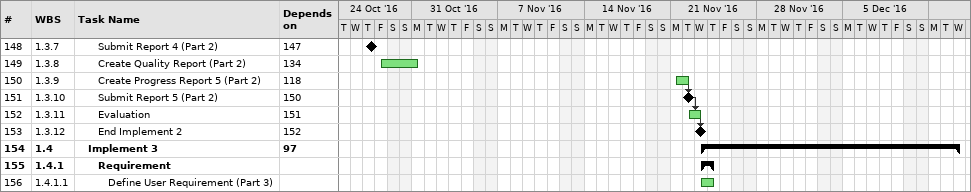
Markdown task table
| ID | WBS | Task | Start | Finish | Predecessors |
|---|---|---|---|---|---|
| 148 | 1.3.7 | Submit Report 4 (Part 2) (milestone) | 2016-10-27 | 2016-10-27 | 147 |
| 149 | 1.3.8 | Create Quality Report (Part 2) | 2016-10-28 | 2016-10-31 | 134 |
| 150 | 1.3.9 | Create Progress Report 5 (Part 2) | 2016-11-21 | 2016-11-22 | 118 |
| 151 | 1.3.10 | Submit Report 5 (Part 2) (milestone) | 2016-11-22 | 2016-11-22 | 150 |
| 152 | 1.3.11 | Evaluation | 2016-11-22 | 2016-11-23 | 151 |
| 153 | 1.3.12 | End Implement 2 (milestone) | 2016-11-23 | 2016-11-23 | 152 |
| 154 | 1.4 | **Implement 3** | 2016-11-23 | 2016-12-14 | 97 |
| 155 | 1.4.1 | **Requirement** | 2016-11-23 | 2016-11-24 |  |
| 156 | 1.4.1.1 | Define User Requirement (Part 3) | 2016-11-23 | 2016-11-24 |  |
